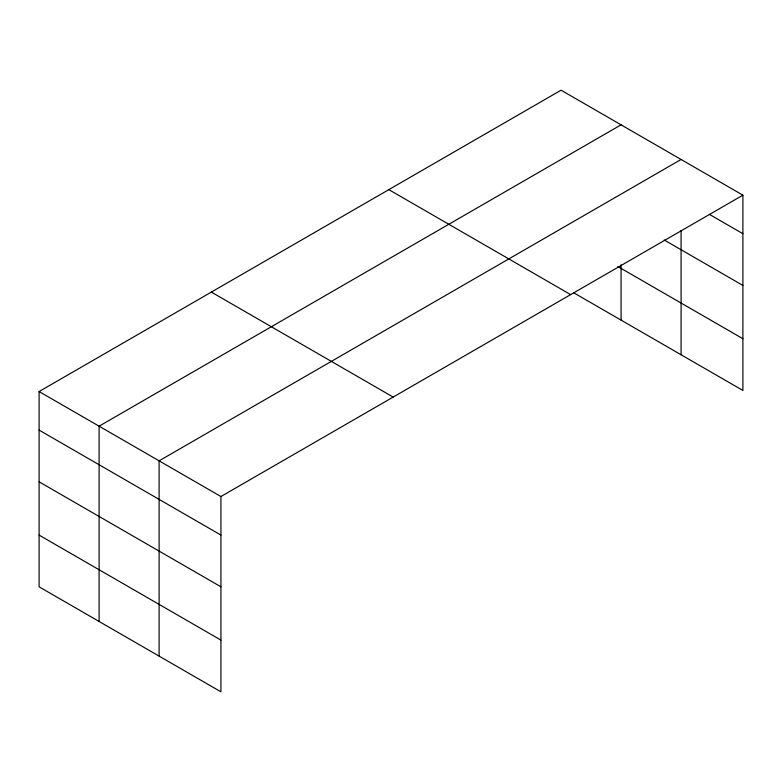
<?xml version="1.0" encoding="UTF-8"?>
<svg xmlns="http://www.w3.org/2000/svg" width="782" height="782" viewBox="0 0 782 782"><rect width="100%" height="100%" fill="white"/><g stroke="black" fill="none" stroke-linecap="round" stroke-linejoin="round"><path stroke-width="1.17" d="M681.083 230.495L681.083 354.764M573.705 292.771L742.9 390.453L742.9 195.168L561.075 90.194L39.1 391.547L39.1 586.832L220.925 691.806L220.925 496.521L39.1 391.547M621.074 124.827L99.099 426.19L99.099 621.475M681.083 159.469L159.108 460.833L159.108 656.118M220.925 496.521L742.9 195.168M709.372 214.356L742.9 233.71M664.241 240.015L742.9 285.44M617.917 266.574L742.9 338.723M388.82 189.635L570.645 294.618M211.355 292.097L393.18 397.08M39.1 430.1L220.925 535.074M39.1 481.82L220.925 586.793M39.1 535.113L220.925 640.087M621.074 264.756L621.074 320.121"/></g></svg>
